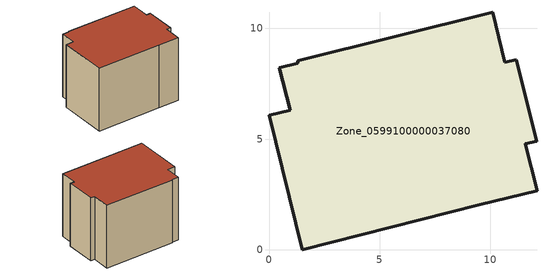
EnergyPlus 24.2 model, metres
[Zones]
Zone_0599100000037080
 floor ground (C_G): 10.67,8.47 11.18,8.59 12.1,4.91 11.58,4.78 12.11,2.65 9.51,2.02 1.51,0 0,6.07 0.95,6.31 0.47,8.22 1.29,8.43 1.3,8.54 10.11,10.73 z0
 wall outside (C_F): 12.11,2.65 11.58,4.78 12.1,4.91 11.18,8.59 10.67,8.47 10.11,10.73 1.3,8.54 1.29,8.43 0.47,8.22 0.95,6.31 0,6.07 1.51,0 9.51,2.02 12.11,2.65 z0:8.21
 roof outside (C_R): 1.3,8.54 1.29,8.43 0.47,8.22 0.95,6.31 0,6.07 1.51,0 9.51,2.02 12.11,2.65 11.58,4.78 12.1,4.91 11.18,8.59 10.67,8.47 10.11,10.73 z8.21
[BUILDING]
Pand.0599100000037080: North Axis=0; Terrain=City; Loads Convergence Tolerance Value=0.04; Temperature Convergence Tolerance Value=0.4; Solar Distribution=FullExterior; Maximum Number of Warmup Days=25; Minimum Number of Warmup Days=1
[Site:Location]
Rotterdam.The.Hague.AP_ZH_NLD Design_Conditions: Latitude=51.96; Longitude=4.45; Time Zone=1; Elevation=-4.5
[SITE:GROUNDTEMPERATURE:BUILDINGSURFACE]
18, 18, 18, 18, 18, 18, 18, 18, 18, 18, 18, 18
[MATERIAL] Thermal Absorptance=0.9; Solar Absorptance=0.7; Visible Absorptance=0.7
Name | Roughness | Thickness | Conductivity | Density | Specific Heat
G.TC.1946-1964 | MediumSmooth | 0.15 | 1 | 540 | 1210
F.TC.1946-1964 | Rough | 0.3 | 0.857143 | 1920 | 840
R.TC.1946-1964 | MediumRough | 0.2 | 0.235294 | 1500 | 1000
[CONSTRUCTION]
C_G: G.TC.1946-1964
C_F: F.TC.1946-1964
C_R: R.TC.1946-1964
[ZONE]
Zone_0599100000037080: Type=1; Multiplier=1; Ceiling Height=Autocalculate; Volume=Autocalculate; Floor Area=autocalculate; Part of Total Floor Area=Yes
[ZONEINFILTRATION:DESIGNFLOWRATE]
Infil_Zone_0599100000037080: Zone or ZoneList or Space or SpaceList=Zone_0599100000037080; Schedule=AlwaysOn; Design Flow Rate Calculation Method=Flow/Area; Flow Rate per Floor Area=0.003; Constant Term Coefficient=1; Temperature Term Coefficient=0; Velocity Term Coefficient=0; Velocity Squared Term Coefficient=0
[HVACTEMPLATE:ZONE:IDEALLOADSAIRSYSTEM]
Zone_0599100000037080: Maximum Heating Supply Air Temperature=50; Minimum Cooling Supply Air Temperature=13; Maximum Heating Supply Air Humidity Ratio=0.0156; Minimum Cooling Supply Air Humidity Ratio=0.0077; Heating Limit=NoLimit; Cooling Limit=NoLimit; Dehumidification Control Type=ConstantSensibleHeatRatio; Cooling Sensible Heat Ratio=0.7; Dehumidification Setpoint=60; Humidification Control Type=None; Humidification Setpoint=30; Outdoor Air Method=None; Outdoor Air Flow Rate per Person=0.00944; Outdoor Air Flow Rate per Zone Floor Area=0; Outdoor Air Flow Rate per Zone=0; Demand Controlled Ventilation Type=None; Outdoor Air Economizer Type=NoEconomizer; Heat Recovery Type=None; Sensible Heat Recovery Effectiveness=0.7; Latent Heat Recovery Effectiveness=0.65
[ZONECONTROL:THERMOSTAT]
ThermostatControl_Zone_0599100000037080: Zone or ZoneList=Zone_0599100000037080; Control Type Schedule=DualSetpointControlType; Control 1=Thermostat_Zone_0599100000037080; Temperature Difference Between Cutout And Setpoint=0
[THERMOSTATSETPOINT:DUALSETPOINT]
Thermostat_Zone_0599100000037080: Heating Setpoint Temperature Schedule=HeatingSetpoint_Zone_0599100000037080; Cooling Setpoint Temperature Schedule=CoolingSetpoint_Zone_0599100000037080
[SCHEDULE:COMPACT]
HeatingSetpoint_Zone_0599100000037080: Through: 12/31, For: AllDays, Until: 24:00, 21
CoolingSetpoint_Zone_0599100000037080: Through: 12/31, For: AllDays, Until: 24:00, 24
DualSetpointControlType: Through: 12/31, For: AllDays, Until: 24:00, 4
AlwaysOn: Through: 12/31, For: AllDays, Until: 24:00, 1
